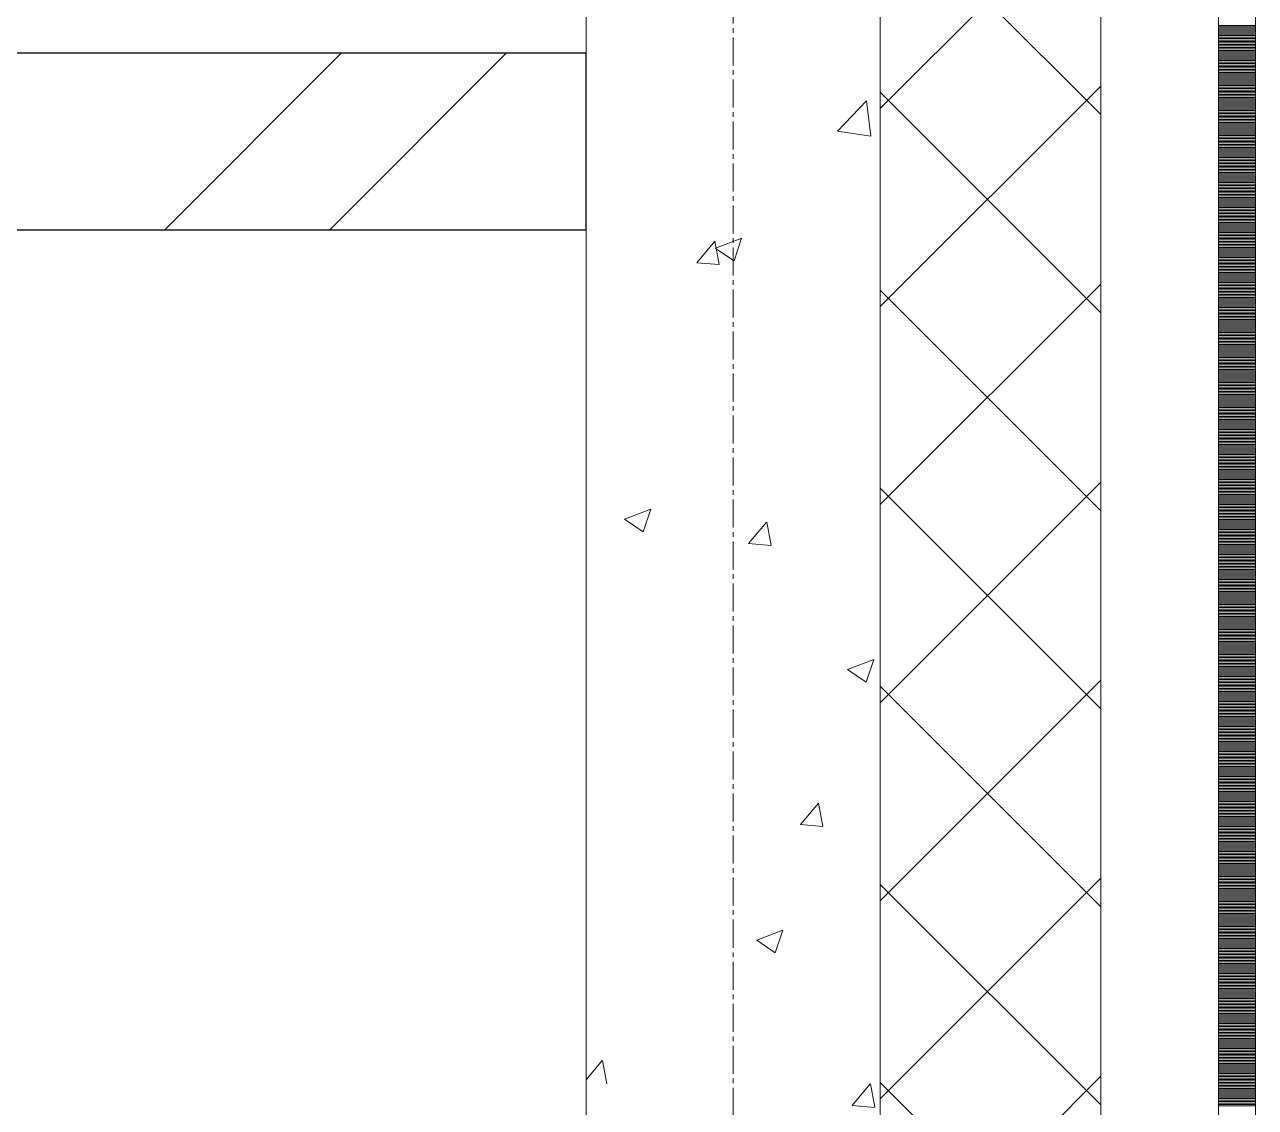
# Model space of a CAD drawing. Header units: millimetres. Extents: x -231292 to 573618, y -153144 to 564035.
# Drawn here: x 28502 to 29338, y -107532 to -106796 of the extents above; entities that cross this region are included whole.
import ezdxf

# ---------------------------------------------------------------- set-up
doc = ezdxf.new("R2010")
doc.units = ezdxf.units.MM
doc.linetypes.add('CENTER2', pattern=[28.575, 19.05, -3.175, 3.175, -3.175])
doc.layers.get('0').update_dxf_attribs({"color": 250})
for name, color, linetype, lineweight in [('АР_Стены кирпич', 250, 'Continuous', 20), ('АР_Стены ПЕНОблок', 250, 'Continuous', 20), ('АР_Тонкая', 250, 'Continuous', 5), ('АР_Утеплитель', 250, 'Continuous', 0), ('АР_Штриховка', 250, 'Continuous', 0), ('РД_Оси_100', 250, 'Continuous', 0)]:
    doc.layers.add(name, color=color, linetype=linetype, lineweight=lineweight)

# ---------------------------------------------------------------- blocks, each defined once
blk = doc.blocks.new('оси_рен')
at = {"layer": 'РД_Оси_100', "color": 251, "linetype": 'CENTER2', "true_color": 0x636466}
blk.add_line((1215752.916, 135558.25), (1215752.916, 223268.25), dxfattribs=at)

msp = doc.modelspace()

# ---------------------------------------------------------------- hatches: boundary and pattern name
at = {"layer": 'АР_Штриховка', "linetype": 'Continuous', "lineweight": 0, "true_color": 0x000000}
h = msp.add_hatch(dxfattribs=at)
h.set_pattern_fill('ANSI32', color=18, scale=25, angle=360, style=0)
h.set_pattern_definition([(45, (8883.46, -162345.28), (-168.3798, 168.3798), []), (45, (8995.7, -162345.28), (-168.3798, 168.3798), [])])
h.paths.add_polyline_path([(28883.458, -106935.283), (28883.458, -106815.283), (25103.458, -106815.283), (25063.458, -106905.283), (25103.458, -106935.283)], flags=0)
h.paths.add_polyline_path([(24983.458, -106935.283), (25063.458, -106905.283), (25103.458, -106815.283), (24373.458, -106815.283), (24293.458, -106845.283), (24253.458, -106935.283)], flags=0)
h.paths.add_polyline_path([(24253.458, -106935.283), (24293.458, -106845.283), (24253.458, -106815.283), (23653.458, -106815.283), (23573.458, -106845.283), (23533.458, -106935.283)], flags=0)
h.paths.add_polyline_path([(23533.458, -106935.283), (23573.458, -106845.283), (23533.458, -106815.283), (21283.458, -106815.283), (21283.458, -106935.283)], flags=0)

# ---------------------------------------------------------------- linework, layer by layer
at = {"layer": 'АР_Стены кирпич', "color": 18, "linetype": 'Continuous', "lineweight": 25, "true_color": 0x000000}
for p, q in [((28883.458, -106815.283), (25103.458, -106815.283)), ((28883.458, -106935.283), (28883.458, -106815.283)), ((25103.458, -106935.283), (28883.458, -106935.283))]:
    msp.add_line(p, q, dxfattribs=at)
at = {"layer": 'АР_Стены ПЕНОблок', "color": 18, "linetype": 'Continuous', "lineweight": 20, "true_color": 0x000000}
for p, q in [((28883.458, -100645.283), (28883.458, -110845.283)), ((29083.458, -110845.283), (29083.458, -100645.283))]:
    msp.add_line(p, q, dxfattribs=at)
at = {"layer": 'АР_Тонкая', "color": 18, "linetype": 'Continuous', "lineweight": 5, "true_color": 0x000000}
for p, q in [((29233.458, -100645.283), (29233.458, -110845.283)), ((29313.458, -110845.283), (29313.458, -100645.283)), ((29313.458, -100645.283), (29313.458, -110845.283)), ((29338.458, -110845.283), (29338.458, -100645.283))]:
    msp.add_line(p, q, dxfattribs=at)
at = {"layer": 'АР_Утеплитель', "color": 18, "linetype": 'Continuous', "lineweight": 0, "true_color": 0x000000}
for p, q in [((29083.458, -100645.283), (29083.458, -110845.283)), ((29233.458, -110845.283), (29233.458, -100645.283))]:
    msp.add_line(p, q, dxfattribs=at)
at = {"layer": 'АР_Штриховка', "color": 18, "linetype": 'Continuous', "lineweight": 0, "true_color": 0x000000}
for p, q in [((29083.458, -106852.876), (29233.458, -106702.876)), ((29233.458, -106857.02), (29083.458, -106707.02)), ((29313.458, -106796.283), (29338.458, -106796.283)), ((29313.458, -106797.283), (29338.458, -106797.283)), ((29313.458, -106798.283), (29338.458, -106798.283)), ((29313.458, -106799.283), (29338.458, -106799.283)), ((29313.458, -106800.283), (29338.458, -106800.283)), ((29313.458, -106801.283), (29338.458, -106801.283)), ((29313.458, -106802.283), (29338.458, -106802.283)), ((29313.458, -106803.283), (29338.458, -106803.283)), ((29313.458, -106804.283), (29338.458, -106804.283)), ((29313.458, -106805.283), (29338.458, -106805.283)), ((29313.458, -106806.283), (29338.458, -106806.283)), ((29313.458, -106807.283), (29338.458, -106807.283)), ((29313.458, -106808.283), (29338.458, -106808.283)), ((29313.458, -106809.283), (29338.458, -106809.283)), ((29313.458, -106810.283), (29338.458, -106810.283)), ((29313.458, -106811.283), (29338.458, -106811.283)), ((29313.458, -106812.283), (29338.458, -106812.283)), ((29313.458, -106813.283), (29338.458, -106813.283)), ((29313.458, -106814.283), (29338.458, -106814.283)), ((29313.458, -106815.283), (29338.458, -106815.283)), ((29313.458, -106816.283), (29338.458, -106816.283)), ((29313.458, -106817.283), (29338.458, -106817.283)), ((29313.458, -106818.283), (29338.458, -106818.283)), ((29313.458, -106819.283), (29338.458, -106819.283)), ((29313.458, -106820.283), (29338.458, -106820.283)), ((29313.458, -106821.283), (29338.458, -106821.283)), ((29313.458, -106822.283), (29338.458, -106822.283)), ((29313.458, -106823.283), (29338.458, -106823.283)), ((29313.458, -106824.283), (29338.458, -106824.283)), ((29313.458, -106825.283), (29338.458, -106825.283)), ((29313.458, -106826.283), (29338.458, -106826.283)), ((29313.458, -106827.283), (29338.458, -106827.283)), ((29313.458, -106828.283), (29338.458, -106828.283)), ((29313.458, -106829.283), (29338.458, -106829.283)), ((29313.458, -106830.283), (29338.458, -106830.283)), ((29083.458, -106987.58), (29233.458, -106837.58)), ((29313.458, -106831.283), (29338.458, -106831.283)), ((29313.458, -106832.283), (29338.458, -106832.283)), ((29313.458, -106833.283), (29338.458, -106833.283)), ((29313.458, -106834.283), (29338.458, -106834.283)), ((29313.458, -106835.283), (29338.458, -106835.283)), ((29313.458, -106836.283), (29338.458, -106836.283)), ((29313.458, -106837.283), (29338.458, -106837.283)), ((29313.458, -106838.283), (29338.458, -106838.283)), ((29313.458, -106839.283), (29338.458, -106839.283)), ((29054.331, -106868.214), (29074.115, -106847.596)), ((29076.942, -106871.715), (29074.136, -106847.593)), ((29233.458, -106991.724), (29083.458, -106841.724)), ((29313.458, -106840.283), (29338.458, -106840.283)), ((29313.458, -106841.283), (29338.458, -106841.283)), ((29313.458, -106842.283), (29338.458, -106842.283)), ((29313.458, -106843.283), (29338.458, -106843.283)), ((29313.458, -106844.283), (29338.458, -106844.283)), ((29313.458, -106845.283), (29338.458, -106845.283)), ((29313.458, -106846.283), (29338.458, -106846.283)), ((29313.458, -106847.283), (29338.458, -106847.283)), ((29313.458, -106848.283), (29338.458, -106848.283)), ((29313.458, -106849.283), (29338.458, -106849.283)), ((29313.458, -106850.283), (29338.458, -106850.283)), ((29313.458, -106851.283), (29338.458, -106851.283)), ((29313.458, -106852.283), (29338.458, -106852.283)), ((29313.458, -106853.283), (29338.458, -106853.283)), ((29313.458, -106854.283), (29338.458, -106854.283)), ((29313.458, -106855.283), (29338.458, -106855.283)), ((29313.458, -106856.283), (29338.458, -106856.283)), ((29313.458, -106857.283), (29338.458, -106857.283)), ((29313.458, -106858.283), (29338.458, -106858.283)), ((29313.458, -106859.283), (29338.458, -106859.283)), ((29313.458, -106860.283), (29338.458, -106860.283)), ((29313.458, -106861.283), (29338.458, -106861.283)), ((29313.458, -106862.283), (29338.458, -106862.283)), ((29313.458, -106863.283), (29338.458, -106863.283)), ((29313.458, -106864.283), (29338.458, -106864.283)), ((29054.347, -106868.248), (29076.937, -106871.751)), ((29313.458, -106865.283), (29338.458, -106865.283)), ((29313.458, -106866.283), (29338.458, -106866.283)), ((29313.458, -106867.283), (29338.458, -106867.283)), ((29313.458, -106868.283), (29338.458, -106868.283)), ((29313.458, -106869.283), (29338.458, -106869.283)), ((29313.458, -106870.283), (29338.458, -106870.283)), ((29313.458, -106871.283), (29338.458, -106871.283)), ((29313.458, -106872.283), (29338.458, -106872.283)), ((29313.458, -106873.283), (29338.458, -106873.283)), ((29313.458, -106874.283), (29338.458, -106874.283)), ((29313.458, -106875.283), (29338.458, -106875.283)), ((29313.458, -106876.283), (29338.458, -106876.283)), ((29313.458, -106877.283), (29338.458, -106877.283)), ((29313.458, -106878.283), (29338.458, -106878.283)), ((29313.458, -106879.283), (29338.458, -106879.283)), ((29313.458, -106880.283), (29338.458, -106880.283)), ((29313.458, -106881.283), (29338.458, -106881.283)), ((29313.458, -106882.283), (29338.458, -106882.283)), ((29313.458, -106883.283), (29338.458, -106883.283)), ((29313.458, -106884.283), (29338.458, -106884.283)), ((29313.458, -106885.283), (29338.458, -106885.283)), ((29313.458, -106886.283), (29338.458, -106886.283)), ((29313.458, -106887.283), (29338.458, -106887.283)), ((29313.458, -106888.283), (29338.458, -106888.283)), ((29313.458, -106889.283), (29338.458, -106889.283)), ((29313.458, -106890.283), (29338.458, -106890.283)), ((29313.458, -106891.283), (29338.458, -106891.283)), ((29313.458, -106892.283), (29338.458, -106892.283)), ((29313.458, -106893.283), (29338.458, -106893.283)), ((29313.458, -106894.283), (29338.458, -106894.283)), ((29313.458, -106895.283), (29338.458, -106895.283)), ((29313.458, -106896.283), (29338.458, -106896.283)), ((29313.458, -106897.283), (29338.458, -106897.283)), ((29313.458, -106898.283), (29338.458, -106898.283)), ((29313.458, -106899.283), (29338.458, -106899.283)), ((29313.458, -106900.283), (29338.458, -106900.283)), ((29313.458, -106901.283), (29338.458, -106901.283)), ((29313.458, -106902.283), (29338.458, -106902.283)), ((29313.458, -106903.283), (29338.458, -106903.283)), ((29313.458, -106904.283), (29338.458, -106904.283)), ((29313.458, -106905.283), (29338.458, -106905.283)), ((29313.458, -106906.283), (29338.458, -106906.283)), ((29313.458, -106907.283), (29338.458, -106907.283)), ((29313.458, -106908.283), (29338.458, -106908.283)), ((29313.458, -106909.283), (29338.458, -106909.283)), ((29313.458, -106910.283), (29338.458, -106910.283)), ((29313.458, -106911.283), (29338.458, -106911.283)), ((29313.458, -106912.283), (29338.458, -106912.283)), ((29313.458, -106913.283), (29338.458, -106913.283)), ((29313.458, -106914.283), (29338.458, -106914.283)), ((29313.458, -106915.283), (29338.458, -106915.283)), ((29313.458, -106916.283), (29338.458, -106916.283)), ((29313.458, -106917.283), (29338.458, -106917.283)), ((29313.458, -106918.283), (29338.458, -106918.283)), ((29313.458, -106919.283), (29338.458, -106919.283)), ((29313.458, -106920.283), (29338.458, -106920.283)), ((29313.458, -106921.283), (29338.458, -106921.283)), ((29313.458, -106922.283), (29338.458, -106922.283)), ((29313.458, -106923.283), (29338.458, -106923.283)), ((29313.458, -106924.283), (29338.458, -106924.283)), ((29313.458, -106925.283), (29338.458, -106925.283)), ((29313.458, -106926.283), (29338.458, -106926.283)), ((29313.458, -106927.283), (29338.458, -106927.283)), ((29313.458, -106928.283), (29338.458, -106928.283)), ((29313.458, -106929.283), (29338.458, -106929.283)), ((29313.458, -106930.283), (29338.458, -106930.283)), ((29313.458, -106931.283), (29338.458, -106931.283)), ((29313.458, -106932.283), (29338.458, -106932.283)), ((29313.458, -106933.283), (29338.458, -106933.283)), ((29313.458, -106934.283), (29338.458, -106934.283)), ((29313.458, -106935.283), (29338.458, -106935.283)), ((29313.458, -106936.283), (29338.458, -106936.283)), ((29313.458, -106937.283), (29338.458, -106937.283)), ((29313.458, -106938.283), (29338.458, -106938.283)), ((29313.458, -106939.283), (29338.458, -106939.283)), ((28958.667, -106957.707), (28970.912, -106943.114)), ((28973.924, -106959.023), (28970.987, -106943.102)), ((28971.392, -106947.975), (28984.026, -106956.497)), ((28971.412, -106947.93), (28989.197, -106941.104)), ((28984.031, -106956.498), (28989.181, -106941.149)), ((29313.458, -106940.283), (29338.458, -106940.283)), ((29313.458, -106941.283), (29338.458, -106941.283)), ((29313.458, -106942.283), (29338.458, -106942.283)), ((29313.458, -106943.283), (29338.458, -106943.283)), ((29313.458, -106944.283), (29338.458, -106944.283)), ((29313.458, -106945.283), (29338.458, -106945.283)), ((29313.458, -106946.283), (29338.458, -106946.283)), ((29313.458, -106947.283), (29338.458, -106947.283)), ((29313.458, -106948.283), (29338.458, -106948.283)), ((29313.458, -106949.283), (29338.458, -106949.283)), ((29313.458, -106950.283), (29338.458, -106950.283)), ((29313.458, -106951.283), (29338.458, -106951.283)), ((29313.458, -106952.283), (29338.458, -106952.283)), ((29313.458, -106953.283), (29338.458, -106953.283)), ((29313.458, -106954.283), (29338.458, -106954.283)), ((29313.458, -106955.283), (29338.458, -106955.283)), ((29313.458, -106956.283), (29338.458, -106956.283)), ((28958.667, -106957.709), (28973.849, -106959.037)), ((29313.458, -106957.283), (29338.458, -106957.283)), ((29313.458, -106958.283), (29338.458, -106958.283)), ((29313.458, -106959.283), (29338.458, -106959.283)), ((29313.458, -106960.283), (29338.458, -106960.283)), ((29313.458, -106961.283), (29338.458, -106961.283)), ((29313.458, -106962.283), (29338.458, -106962.283)), ((29313.458, -106963.283), (29338.458, -106963.283)), ((29313.458, -106964.283), (29338.458, -106964.283)), ((29083.458, -107122.284), (29233.458, -106972.284)), ((29313.458, -106965.283), (29338.458, -106965.283)), ((29313.458, -106966.283), (29338.458, -106966.283)), ((29313.458, -106967.283), (29338.458, -106967.283)), ((29313.458, -106968.283), (29338.458, -106968.283)), ((29313.458, -106969.283), (29338.458, -106969.283)), ((29313.458, -106970.283), (29338.458, -106970.283)), ((29313.458, -106971.283), (29338.458, -106971.283)), ((29313.458, -106972.283), (29338.458, -106972.283)), ((29313.458, -106973.283), (29338.458, -106973.283)), ((29233.458, -107126.428), (29083.458, -106976.428)), ((29313.458, -106974.283), (29338.458, -106974.283)), ((29313.458, -106975.283), (29338.458, -106975.283)), ((29313.458, -106976.283), (29338.458, -106976.283)), ((29313.458, -106977.283), (29338.458, -106977.283)), ((29313.458, -106978.283), (29338.458, -106978.283)), ((29313.458, -106979.283), (29338.458, -106979.283)), ((29313.458, -106980.283), (29338.458, -106980.283)), ((29313.458, -106981.283), (29338.458, -106981.283)), ((29313.458, -106982.283), (29338.458, -106982.283)), ((29313.458, -106983.283), (29338.458, -106983.283)), ((29313.458, -106984.283), (29338.458, -106984.283)), ((29313.458, -106985.283), (29338.458, -106985.283)), ((29313.458, -106986.283), (29338.458, -106986.283)), ((29313.458, -106987.283), (29338.458, -106987.283)), ((29313.458, -106988.283), (29338.458, -106988.283)), ((29313.458, -106989.283), (29338.458, -106989.283)), ((29313.458, -106990.283), (29338.458, -106990.283)), ((29313.458, -106991.283), (29338.458, -106991.283)), ((29313.458, -106992.283), (29338.458, -106992.283)), ((29313.458, -106993.283), (29338.458, -106993.283)), ((29313.458, -106994.283), (29338.458, -106994.283)), ((29313.458, -106995.283), (29338.458, -106995.283)), ((29313.458, -106996.283), (29338.458, -106996.283)), ((29313.458, -106997.283), (29338.458, -106997.283)), ((29313.458, -106998.283), (29338.458, -106998.283)), ((29313.458, -106999.283), (29338.458, -106999.283)), ((29313.458, -107000.283), (29338.458, -107000.283)), ((29313.458, -107001.283), (29338.458, -107001.283)), ((29313.458, -107002.283), (29338.458, -107002.283)), ((29313.458, -107003.283), (29338.458, -107003.283)), ((29313.458, -107004.283), (29338.458, -107004.283)), ((29313.458, -107005.283), (29338.458, -107005.283)), ((29313.458, -107006.283), (29338.458, -107006.283)), ((29313.458, -107007.283), (29338.458, -107007.283)), ((29313.458, -107008.283), (29338.458, -107008.283)), ((29313.458, -107009.283), (29338.458, -107009.283)), ((29313.458, -107010.283), (29338.458, -107010.283)), ((29313.458, -107011.283), (29338.458, -107011.283)), ((29313.458, -107012.283), (29338.458, -107012.283)), ((29313.458, -107013.283), (29338.458, -107013.283)), ((29313.458, -107014.283), (29338.458, -107014.283)), ((29313.458, -107015.283), (29338.458, -107015.283)), ((29313.458, -107016.283), (29338.458, -107016.283)), ((29313.458, -107017.283), (29338.458, -107017.283)), ((29313.458, -107018.283), (29338.458, -107018.283)), ((29313.458, -107019.283), (29338.458, -107019.283)), ((29313.458, -107020.283), (29338.458, -107020.283)), ((29313.458, -107021.283), (29338.458, -107021.283)), ((29313.458, -107022.283), (29338.458, -107022.283)), ((29313.458, -107023.283), (29338.458, -107023.283)), ((29313.458, -107024.283), (29338.458, -107024.283)), ((29313.458, -107025.283), (29338.458, -107025.283)), ((29313.458, -107026.283), (29338.458, -107026.283)), ((29313.458, -107027.283), (29338.458, -107027.283)), ((29313.458, -107028.283), (29338.458, -107028.283)), ((29313.458, -107029.283), (29338.458, -107029.283)), ((29313.458, -107030.283), (29338.458, -107030.283)), ((29313.458, -107031.283), (29338.458, -107031.283)), ((29313.458, -107032.283), (29338.458, -107032.283)), ((29313.458, -107033.283), (29338.458, -107033.283)), ((29313.458, -107034.283), (29338.458, -107034.283)), ((29313.458, -107035.283), (29338.458, -107035.283)), ((29313.458, -107036.283), (29338.458, -107036.283)), ((29313.458, -107037.283), (29338.458, -107037.283)), ((29313.458, -107038.283), (29338.458, -107038.283)), ((29313.458, -107039.283), (29338.458, -107039.283)), ((29313.458, -107040.283), (29338.458, -107040.283)), ((29313.458, -107041.283), (29338.458, -107041.283)), ((29313.458, -107042.283), (29338.458, -107042.283)), ((29313.458, -107043.283), (29338.458, -107043.283)), ((29313.458, -107044.283), (29338.458, -107044.283)), ((29313.458, -107045.283), (29338.458, -107045.283)), ((29313.458, -107046.283), (29338.458, -107046.283)), ((29313.458, -107047.283), (29338.458, -107047.283)), ((29313.458, -107048.283), (29338.458, -107048.283)), ((29313.458, -107049.283), (29338.458, -107049.283)), ((29313.458, -107050.283), (29338.458, -107050.283)), ((29313.458, -107051.283), (29338.458, -107051.283)), ((29313.458, -107052.283), (29338.458, -107052.283)), ((29313.458, -107053.283), (29338.458, -107053.283)), ((29313.458, -107054.283), (29338.458, -107054.283)), ((29313.458, -107055.283), (29338.458, -107055.283)), ((29313.458, -107056.283), (29338.458, -107056.283)), ((29313.458, -107057.283), (29338.458, -107057.283)), ((29313.458, -107058.283), (29338.458, -107058.283)), ((29313.458, -107059.283), (29338.458, -107059.283)), ((29313.458, -107060.283), (29338.458, -107060.283)), ((29313.458, -107061.283), (29338.458, -107061.283)), ((29313.458, -107062.283), (29338.458, -107062.283)), ((29313.458, -107063.283), (29338.458, -107063.283)), ((29313.458, -107064.283), (29338.458, -107064.283)), ((29313.458, -107065.283), (29338.458, -107065.283)), ((29313.458, -107066.283), (29338.458, -107066.283)), ((29313.458, -107067.283), (29338.458, -107067.283)), ((29313.458, -107068.283), (29338.458, -107068.283)), ((29313.458, -107069.283), (29338.458, -107069.283)), ((29313.458, -107070.283), (29338.458, -107070.283)), ((29313.458, -107071.283), (29338.458, -107071.283)), ((29313.458, -107072.283), (29338.458, -107072.283)), ((29313.458, -107073.283), (29338.458, -107073.283)), ((29313.458, -107074.283), (29338.458, -107074.283)), ((29313.458, -107075.283), (29338.458, -107075.283)), ((29313.458, -107076.283), (29338.458, -107076.283)), ((29313.458, -107077.283), (29338.458, -107077.283)), ((29313.458, -107078.283), (29338.458, -107078.283)), ((29313.458, -107079.283), (29338.458, -107079.283)), ((29313.458, -107080.283), (29338.458, -107080.283)), ((29313.458, -107081.283), (29338.458, -107081.283)), ((29313.458, -107082.283), (29338.458, -107082.283)), ((29313.458, -107083.283), (29338.458, -107083.283)), ((29313.458, -107084.283), (29338.458, -107084.283)), ((29313.458, -107085.283), (29338.458, -107085.283)), ((29313.458, -107086.283), (29338.458, -107086.283)), ((29313.458, -107087.283), (29338.458, -107087.283)), ((29313.458, -107088.283), (29338.458, -107088.283)), ((29313.458, -107089.283), (29338.458, -107089.283)), ((29313.458, -107090.283), (29338.458, -107090.283)), ((29313.458, -107091.283), (29338.458, -107091.283)), ((29313.458, -107092.283), (29338.458, -107092.283)), ((29313.458, -107093.283), (29338.458, -107093.283)), ((29313.458, -107094.283), (29338.458, -107094.283)), ((29313.458, -107095.283), (29338.458, -107095.283)), ((29313.458, -107096.283), (29338.458, -107096.283)), ((29313.458, -107097.283), (29338.458, -107097.283)), ((29313.458, -107098.283), (29338.458, -107098.283)), ((29083.458, -107256.988), (29233.458, -107106.988)), ((29313.458, -107099.283), (29338.458, -107099.283)), ((29313.458, -107100.283), (29338.458, -107100.283)), ((29313.458, -107101.283), (29338.458, -107101.283)), ((29313.458, -107102.283), (29338.458, -107102.283)), ((29313.458, -107103.283), (29338.458, -107103.283)), ((29313.458, -107104.283), (29338.458, -107104.283)), ((29313.458, -107105.283), (29338.458, -107105.283)), ((29313.458, -107106.283), (29338.458, -107106.283)), ((29233.458, -107261.131), (29083.458, -107111.131)), ((29313.458, -107107.283), (29338.458, -107107.283)), ((29313.458, -107108.283), (29338.458, -107108.283)), ((29313.458, -107109.283), (29338.458, -107109.283)), ((29313.458, -107110.283), (29338.458, -107110.283)), ((29313.458, -107111.283), (29338.458, -107111.283)), ((29313.458, -107112.283), (29338.458, -107112.283)), ((29313.458, -107113.283), (29338.458, -107113.283)), ((29313.458, -107114.283), (29338.458, -107114.283)), ((29313.458, -107115.283), (29338.458, -107115.283)), ((29313.458, -107116.283), (29338.458, -107116.283)), ((29313.458, -107117.283), (29338.458, -107117.283)), ((29313.458, -107118.283), (29338.458, -107118.283)), ((29313.458, -107119.283), (29338.458, -107119.283)), ((29313.458, -107120.283), (29338.458, -107120.283)), ((29313.458, -107121.283), (29338.458, -107121.283)), ((29313.458, -107122.283), (29338.458, -107122.283)), ((29313.458, -107123.283), (29338.458, -107123.283)), ((28909.59, -107132.163), (28922.224, -107140.685)), ((28909.61, -107132.119), (28927.395, -107125.292)), ((28922.229, -107140.686), (28927.379, -107125.337)), ((29313.458, -107124.283), (29338.458, -107124.283)), ((29313.458, -107125.283), (29338.458, -107125.283)), ((29313.458, -107126.283), (29338.458, -107126.283)), ((29313.458, -107127.283), (29338.458, -107127.283)), ((29313.458, -107128.283), (29338.458, -107128.283)), ((29313.458, -107129.283), (29338.458, -107129.283)), ((29313.458, -107130.283), (29338.458, -107130.283)), ((29313.458, -107131.283), (29338.458, -107131.283)), ((29313.458, -107132.283), (29338.458, -107132.283)), ((28993.91, -107148.764), (29006.156, -107134.171)), ((29009.167, -107150.08), (29006.23, -107134.159)), ((29313.458, -107133.283), (29338.458, -107133.283)), ((29313.458, -107134.283), (29338.458, -107134.283)), ((29313.458, -107135.283), (29338.458, -107135.283)), ((29313.458, -107136.283), (29338.458, -107136.283)), ((29313.458, -107137.283), (29338.458, -107137.283)), ((29313.458, -107138.283), (29338.458, -107138.283)), ((29313.458, -107139.283), (29338.458, -107139.283)), ((29313.458, -107140.283), (29338.458, -107140.283)), ((28993.91, -107148.765), (29009.092, -107150.094)), ((29313.458, -107141.283), (29338.458, -107141.283)), ((29313.458, -107142.283), (29338.458, -107142.283)), ((29313.458, -107143.283), (29338.458, -107143.283)), ((29313.458, -107144.283), (29338.458, -107144.283)), ((29313.458, -107145.283), (29338.458, -107145.283)), ((29313.458, -107146.283), (29338.458, -107146.283)), ((29313.458, -107147.283), (29338.458, -107147.283)), ((29313.458, -107148.283), (29338.458, -107148.283)), ((29313.458, -107149.283), (29338.458, -107149.283)), ((29313.458, -107150.283), (29338.458, -107150.283)), ((29313.458, -107151.283), (29338.458, -107151.283)), ((29313.458, -107152.283), (29338.458, -107152.283)), ((29313.458, -107153.283), (29338.458, -107153.283)), ((29313.458, -107154.283), (29338.458, -107154.283)), ((29313.458, -107155.283), (29338.458, -107155.283)), ((29313.458, -107156.283), (29338.458, -107156.283)), ((29313.458, -107157.283), (29338.458, -107157.283)), ((29313.458, -107158.283), (29338.458, -107158.283)), ((29313.458, -107159.283), (29338.458, -107159.283)), ((29313.458, -107160.283), (29338.458, -107160.283)), ((29313.458, -107161.283), (29338.458, -107161.283)), ((29313.458, -107162.283), (29338.458, -107162.283)), ((29313.458, -107163.283), (29338.458, -107163.283)), ((29313.458, -107164.283), (29338.458, -107164.283)), ((29313.458, -107165.283), (29338.458, -107165.283)), ((29313.458, -107166.283), (29338.458, -107166.283)), ((29313.458, -107167.283), (29338.458, -107167.283)), ((29313.458, -107168.283), (29338.458, -107168.283)), ((29313.458, -107169.283), (29338.458, -107169.283)), ((29313.458, -107170.283), (29338.458, -107170.283)), ((29313.458, -107171.283), (29338.458, -107171.283)), ((29313.458, -107172.283), (29338.458, -107172.283)), ((29313.458, -107173.283), (29338.458, -107173.283)), ((29313.458, -107174.283), (29338.458, -107174.283)), ((29313.458, -107175.283), (29338.458, -107175.283)), ((29313.458, -107176.283), (29338.458, -107176.283)), ((29313.458, -107177.283), (29338.458, -107177.283)), ((29313.458, -107178.283), (29338.458, -107178.283)), ((29313.458, -107179.283), (29338.458, -107179.283)), ((29313.458, -107180.283), (29338.458, -107180.283)), ((29313.458, -107181.283), (29338.458, -107181.283)), ((29313.458, -107182.283), (29338.458, -107182.283)), ((29313.458, -107183.283), (29338.458, -107183.283)), ((29313.458, -107184.283), (29338.458, -107184.283)), ((29313.458, -107185.283), (29338.458, -107185.283)), ((29313.458, -107186.283), (29338.458, -107186.283)), ((29313.458, -107187.283), (29338.458, -107187.283)), ((29313.458, -107188.283), (29338.458, -107188.283)), ((29313.458, -107189.283), (29338.458, -107189.283)), ((29313.458, -107190.283), (29338.458, -107190.283)), ((29313.458, -107191.283), (29338.458, -107191.283)), ((29313.458, -107192.283), (29338.458, -107192.283)), ((29313.458, -107193.283), (29338.458, -107193.283)), ((29313.458, -107194.283), (29338.458, -107194.283)), ((29313.458, -107195.283), (29338.458, -107195.283)), ((29313.458, -107196.283), (29338.458, -107196.283)), ((29313.458, -107197.283), (29338.458, -107197.283)), ((29313.458, -107198.283), (29338.458, -107198.283)), ((29313.458, -107199.283), (29338.458, -107199.283)), ((29313.458, -107200.283), (29338.458, -107200.283)), ((29313.458, -107201.283), (29338.458, -107201.283)), ((29313.458, -107202.283), (29338.458, -107202.283)), ((29313.458, -107203.283), (29338.458, -107203.283)), ((29313.458, -107204.283), (29338.458, -107204.283)), ((29313.458, -107205.283), (29338.458, -107205.283)), ((29313.458, -107206.283), (29338.458, -107206.283)), ((29313.458, -107207.283), (29338.458, -107207.283)), ((29313.458, -107208.283), (29338.458, -107208.283)), ((29313.458, -107209.283), (29338.458, -107209.283)), ((29313.458, -107210.283), (29338.458, -107210.283)), ((29313.458, -107211.283), (29338.458, -107211.283)), ((29313.458, -107212.283), (29338.458, -107212.283)), ((29313.458, -107213.283), (29338.458, -107213.283)), ((29313.458, -107214.283), (29338.458, -107214.283)), ((29313.458, -107215.283), (29338.458, -107215.283)), ((29313.458, -107216.283), (29338.458, -107216.283)), ((29313.458, -107217.283), (29338.458, -107217.283)), ((29313.458, -107218.283), (29338.458, -107218.283)), ((29313.458, -107219.283), (29338.458, -107219.283)), ((29313.458, -107220.283), (29338.458, -107220.283)), ((29313.458, -107221.283), (29338.458, -107221.283)), ((29313.458, -107222.283), (29338.458, -107222.283)), ((29313.458, -107223.283), (29338.458, -107223.283)), ((29313.458, -107224.283), (29338.458, -107224.283)), ((29061.224, -107234.384), (29079.009, -107227.557)), ((29073.843, -107242.951), (29078.993, -107227.602)), ((29313.458, -107225.283), (29338.458, -107225.283)), ((29313.458, -107226.283), (29338.458, -107226.283)), ((29313.458, -107227.283), (29338.458, -107227.283)), ((29313.458, -107228.283), (29338.458, -107228.283)), ((29313.458, -107229.283), (29338.458, -107229.283)), ((29313.458, -107230.283), (29338.458, -107230.283)), ((29313.458, -107231.283), (29338.458, -107231.283)), ((29313.458, -107232.283), (29338.458, -107232.283)), ((29061.204, -107234.428), (29073.839, -107242.95)), ((29313.458, -107233.283), (29338.458, -107233.283)), ((29313.458, -107234.283), (29338.458, -107234.283)), ((29313.458, -107235.283), (29338.458, -107235.283)), ((29313.458, -107236.283), (29338.458, -107236.283)), ((29313.458, -107237.283), (29338.458, -107237.283)), ((29313.458, -107238.283), (29338.458, -107238.283)), ((29313.458, -107239.283), (29338.458, -107239.283)), ((29313.458, -107240.283), (29338.458, -107240.283)), ((29083.458, -107391.692), (29233.458, -107241.692)), ((29233.458, -107395.835), (29083.458, -107245.835)), ((29313.458, -107241.283), (29338.458, -107241.283)), ((29313.458, -107242.283), (29338.458, -107242.283)), ((29313.458, -107243.283), (29338.458, -107243.283)), ((29313.458, -107244.283), (29338.458, -107244.283)), ((29313.458, -107245.283), (29338.458, -107245.283)), ((29313.458, -107246.283), (29338.458, -107246.283)), ((29313.458, -107247.283), (29338.458, -107247.283)), ((29313.458, -107248.283), (29338.458, -107248.283)), ((29313.458, -107249.283), (29338.458, -107249.283)), ((29313.458, -107250.283), (29338.458, -107250.283)), ((29313.458, -107251.283), (29338.458, -107251.283)), ((29313.458, -107252.283), (29338.458, -107252.283)), ((29313.458, -107253.283), (29338.458, -107253.283)), ((29313.458, -107254.283), (29338.458, -107254.283)), ((29313.458, -107255.283), (29338.458, -107255.283)), ((29313.458, -107256.283), (29338.458, -107256.283)), ((29313.458, -107257.283), (29338.458, -107257.283)), ((29313.458, -107258.283), (29338.458, -107258.283)), ((29313.458, -107259.283), (29338.458, -107259.283)), ((29313.458, -107260.283), (29338.458, -107260.283)), ((29313.458, -107261.283), (29338.458, -107261.283)), ((29313.458, -107262.283), (29338.458, -107262.283)), ((29313.458, -107263.283), (29338.458, -107263.283)), ((29313.458, -107264.283), (29338.458, -107264.283)), ((29313.458, -107265.283), (29338.458, -107265.283)), ((29313.458, -107266.283), (29338.458, -107266.283)), ((29313.458, -107267.283), (29338.458, -107267.283)), ((29313.458, -107268.283), (29338.458, -107268.283)), ((29313.458, -107269.283), (29338.458, -107269.283)), ((29313.458, -107270.283), (29338.458, -107270.283)), ((29313.458, -107271.283), (29338.458, -107271.283)), ((29313.458, -107272.283), (29338.458, -107272.283)), ((29313.458, -107273.283), (29338.458, -107273.283)), ((29313.458, -107274.283), (29338.458, -107274.283)), ((29313.458, -107275.283), (29338.458, -107275.283)), ((29313.458, -107276.283), (29338.458, -107276.283)), ((29313.458, -107277.283), (29338.458, -107277.283)), ((29313.458, -107278.283), (29338.458, -107278.283)), ((29313.458, -107279.283), (29338.458, -107279.283)), ((29313.458, -107280.283), (29338.458, -107280.283)), ((29313.458, -107281.283), (29338.458, -107281.283)), ((29313.458, -107282.283), (29338.458, -107282.283)), ((29313.458, -107283.283), (29338.458, -107283.283)), ((29313.458, -107284.283), (29338.458, -107284.283)), ((29313.458, -107285.283), (29338.458, -107285.283)), ((29313.458, -107286.283), (29338.458, -107286.283)), ((29313.458, -107287.283), (29338.458, -107287.283)), ((29313.458, -107288.283), (29338.458, -107288.283)), ((29313.458, -107289.283), (29338.458, -107289.283)), ((29313.458, -107290.283), (29338.458, -107290.283)), ((29313.458, -107291.283), (29338.458, -107291.283)), ((29313.458, -107292.283), (29338.458, -107292.283)), ((29313.458, -107293.283), (29338.458, -107293.283)), ((29313.458, -107294.283), (29338.458, -107294.283)), ((29313.458, -107295.283), (29338.458, -107295.283)), ((29313.458, -107296.283), (29338.458, -107296.283)), ((29313.458, -107297.283), (29338.458, -107297.283)), ((29313.458, -107298.283), (29338.458, -107298.283)), ((29313.458, -107299.283), (29338.458, -107299.283)), ((29313.458, -107300.283), (29338.458, -107300.283)), ((29313.458, -107301.283), (29338.458, -107301.283)), ((29313.458, -107302.283), (29338.458, -107302.283)), ((29313.458, -107303.283), (29338.458, -107303.283)), ((29313.458, -107304.283), (29338.458, -107304.283)), ((29313.458, -107305.283), (29338.458, -107305.283)), ((29313.458, -107306.283), (29338.458, -107306.283)), ((29313.458, -107307.283), (29338.458, -107307.283)), ((29313.458, -107308.283), (29338.458, -107308.283)), ((29313.458, -107309.283), (29338.458, -107309.283)), ((29313.458, -107310.283), (29338.458, -107310.283)), ((29313.458, -107311.283), (29338.458, -107311.283)), ((29313.458, -107312.283), (29338.458, -107312.283)), ((29313.458, -107313.283), (29338.458, -107313.283)), ((29313.458, -107314.283), (29338.458, -107314.283)), ((29313.458, -107315.283), (29338.458, -107315.283)), ((29313.458, -107316.283), (29338.458, -107316.283)), ((29313.458, -107317.283), (29338.458, -107317.283)), ((29313.458, -107318.283), (29338.458, -107318.283)), ((29313.458, -107319.283), (29338.458, -107319.283)), ((29313.458, -107320.283), (29338.458, -107320.283)), ((29313.458, -107321.283), (29338.458, -107321.283)), ((29313.458, -107322.283), (29338.458, -107322.283)), ((29313.458, -107323.283), (29338.458, -107323.283)), ((29313.458, -107324.283), (29338.458, -107324.283)), ((29029.154, -107339.821), (29041.399, -107325.228)), ((29044.41, -107341.137), (29041.473, -107325.216)), ((29313.458, -107325.283), (29338.458, -107325.283)), ((29313.458, -107326.283), (29338.458, -107326.283)), ((29313.458, -107327.283), (29338.458, -107327.283)), ((29313.458, -107328.283), (29338.458, -107328.283)), ((29313.458, -107329.283), (29338.458, -107329.283)), ((29313.458, -107330.283), (29338.458, -107330.283)), ((29313.458, -107331.283), (29338.458, -107331.283)), ((29313.458, -107332.283), (29338.458, -107332.283)), ((29029.154, -107339.822), (29044.336, -107341.151)), ((29313.458, -107333.283), (29338.458, -107333.283)), ((29313.458, -107334.283), (29338.458, -107334.283)), ((29313.458, -107335.283), (29338.458, -107335.283)), ((29313.458, -107336.283), (29338.458, -107336.283)), ((29313.458, -107337.283), (29338.458, -107337.283)), ((29313.458, -107338.283), (29338.458, -107338.283)), ((29313.458, -107339.283), (29338.458, -107339.283)), ((29313.458, -107340.283), (29338.458, -107340.283)), ((29313.458, -107341.283), (29338.458, -107341.283)), ((29313.458, -107342.283), (29338.458, -107342.283)), ((29313.458, -107343.283), (29338.458, -107343.283)), ((29313.458, -107344.283), (29338.458, -107344.283)), ((29313.458, -107345.283), (29338.458, -107345.283)), ((29313.458, -107346.283), (29338.458, -107346.283)), ((29313.458, -107347.283), (29338.458, -107347.283)), ((29313.458, -107348.283), (29338.458, -107348.283)), ((29313.458, -107349.283), (29338.458, -107349.283)), ((29313.458, -107350.283), (29338.458, -107350.283)), ((29313.458, -107351.283), (29338.458, -107351.283)), ((29313.458, -107352.283), (29338.458, -107352.283)), ((29313.458, -107353.283), (29338.458, -107353.283)), ((29313.458, -107354.283), (29338.458, -107354.283)), ((29313.458, -107355.283), (29338.458, -107355.283)), ((29313.458, -107356.283), (29338.458, -107356.283)), ((29313.458, -107357.283), (29338.458, -107357.283)), ((29313.458, -107358.283), (29338.458, -107358.283)), ((29313.458, -107359.283), (29338.458, -107359.283)), ((29313.458, -107360.283), (29338.458, -107360.283)), ((29313.458, -107361.283), (29338.458, -107361.283)), ((29313.458, -107362.283), (29338.458, -107362.283)), ((29313.458, -107363.283), (29338.458, -107363.283)), ((29313.458, -107364.283), (29338.458, -107364.283)), ((29313.458, -107365.283), (29338.458, -107365.283)), ((29313.458, -107366.283), (29338.458, -107366.283)), ((29313.458, -107367.283), (29338.458, -107367.283)), ((29313.458, -107368.283), (29338.458, -107368.283)), ((29313.458, -107369.283), (29338.458, -107369.283)), ((29313.458, -107370.283), (29338.458, -107370.283)), ((29313.458, -107371.283), (29338.458, -107371.283)), ((29313.458, -107372.283), (29338.458, -107372.283)), ((29313.458, -107373.283), (29338.458, -107373.283)), ((29313.458, -107374.283), (29338.458, -107374.283)), ((29083.458, -107526.395), (29233.458, -107376.395)), ((29233.458, -107530.539), (29083.458, -107380.539)), ((29313.458, -107375.283), (29338.458, -107375.283)), ((29313.458, -107376.283), (29338.458, -107376.283)), ((29313.458, -107377.283), (29338.458, -107377.283)), ((29313.458, -107378.283), (29338.458, -107378.283)), ((29313.458, -107379.283), (29338.458, -107379.283)), ((29313.458, -107380.283), (29338.458, -107380.283)), ((29313.458, -107381.283), (29338.458, -107381.283)), ((29313.458, -107382.283), (29338.458, -107382.283)), ((29313.458, -107383.283), (29338.458, -107383.283)), ((29313.458, -107384.283), (29338.458, -107384.283)), ((29313.458, -107385.283), (29338.458, -107385.283)), ((29313.458, -107386.283), (29338.458, -107386.283)), ((29313.458, -107387.283), (29338.458, -107387.283)), ((29313.458, -107388.283), (29338.458, -107388.283)), ((29313.458, -107389.283), (29338.458, -107389.283)), ((29313.458, -107390.283), (29338.458, -107390.283)), ((29313.458, -107391.283), (29338.458, -107391.283)), ((29313.458, -107392.283), (29338.458, -107392.283)), ((29313.458, -107393.283), (29338.458, -107393.283)), ((29313.458, -107394.283), (29338.458, -107394.283)), ((29313.458, -107395.283), (29338.458, -107395.283)), ((29313.458, -107396.283), (29338.458, -107396.283)), ((29313.458, -107397.283), (29338.458, -107397.283)), ((29313.458, -107398.283), (29338.458, -107398.283)), ((29313.458, -107399.283), (29338.458, -107399.283)), ((29313.458, -107400.283), (29338.458, -107400.283)), ((29313.458, -107401.283), (29338.458, -107401.283)), ((29313.458, -107402.283), (29338.458, -107402.283)), ((29313.458, -107403.283), (29338.458, -107403.283)), ((29313.458, -107404.283), (29338.458, -107404.283)), ((29313.458, -107405.283), (29338.458, -107405.283)), ((29313.458, -107406.283), (29338.458, -107406.283)), ((29313.458, -107407.283), (29338.458, -107407.283)), ((29313.458, -107408.283), (29338.458, -107408.283)), ((28999.422, -107418.572), (29017.207, -107411.745)), ((29012.041, -107427.139), (29017.191, -107411.79)), ((29313.458, -107409.283), (29338.458, -107409.283)), ((29313.458, -107410.283), (29338.458, -107410.283)), ((29313.458, -107411.283), (29338.458, -107411.283)), ((29313.458, -107412.283), (29338.458, -107412.283)), ((29313.458, -107413.283), (29338.458, -107413.283)), ((29313.458, -107414.283), (29338.458, -107414.283)), ((29313.458, -107415.283), (29338.458, -107415.283)), ((29313.458, -107416.283), (29338.458, -107416.283)), ((28999.402, -107418.616), (29012.037, -107427.138)), ((29313.458, -107417.283), (29338.458, -107417.283)), ((29313.458, -107418.283), (29338.458, -107418.283)), ((29313.458, -107419.283), (29338.458, -107419.283)), ((29313.458, -107420.283), (29338.458, -107420.283)), ((29313.458, -107421.283), (29338.458, -107421.283)), ((29313.458, -107422.283), (29338.458, -107422.283)), ((29313.458, -107423.283), (29338.458, -107423.283)), ((29313.458, -107424.283), (29338.458, -107424.283)), ((29313.458, -107425.283), (29338.458, -107425.283)), ((29313.458, -107426.283), (29338.458, -107426.283)), ((29313.458, -107427.283), (29338.458, -107427.283)), ((29313.458, -107428.283), (29338.458, -107428.283)), ((29313.458, -107429.283), (29338.458, -107429.283)), ((29313.458, -107430.283), (29338.458, -107430.283)), ((29313.458, -107431.283), (29338.458, -107431.283)), ((29313.458, -107432.283), (29338.458, -107432.283)), ((29313.458, -107433.283), (29338.458, -107433.283)), ((29313.458, -107434.283), (29338.458, -107434.283)), ((29313.458, -107435.283), (29338.458, -107435.283)), ((29313.458, -107436.283), (29338.458, -107436.283)), ((29313.458, -107437.283), (29338.458, -107437.283)), ((29313.458, -107438.283), (29338.458, -107438.283)), ((29313.458, -107439.283), (29338.458, -107439.283)), ((29313.458, -107440.283), (29338.458, -107440.283)), ((29313.458, -107441.283), (29338.458, -107441.283)), ((29313.458, -107442.283), (29338.458, -107442.283)), ((29313.458, -107443.283), (29338.458, -107443.283)), ((29313.458, -107444.283), (29338.458, -107444.283)), ((29313.458, -107445.283), (29338.458, -107445.283)), ((29313.458, -107446.283), (29338.458, -107446.283)), ((29313.458, -107447.283), (29338.458, -107447.283)), ((29313.458, -107448.283), (29338.458, -107448.283)), ((29313.458, -107449.283), (29338.458, -107449.283)), ((29313.458, -107450.283), (29338.458, -107450.283)), ((29313.458, -107451.283), (29338.458, -107451.283)), ((29313.458, -107452.283), (29338.458, -107452.283)), ((29313.458, -107453.283), (29338.458, -107453.283)), ((29313.458, -107454.283), (29338.458, -107454.283)), ((29313.458, -107455.283), (29338.458, -107455.283)), ((29313.458, -107456.283), (29338.458, -107456.283)), ((29313.458, -107457.283), (29338.458, -107457.283)), ((29313.458, -107458.283), (29338.458, -107458.283)), ((29313.458, -107459.283), (29338.458, -107459.283)), ((29313.458, -107460.283), (29338.458, -107460.283)), ((29313.458, -107461.283), (29338.458, -107461.283)), ((29313.458, -107462.283), (29338.458, -107462.283)), ((29313.458, -107463.283), (29338.458, -107463.283)), ((29313.458, -107464.283), (29338.458, -107464.283)), ((29313.458, -107465.283), (29338.458, -107465.283)), ((29313.458, -107466.283), (29338.458, -107466.283)), ((29313.458, -107467.283), (29338.458, -107467.283)), ((29313.458, -107468.283), (29338.458, -107468.283)), ((29313.458, -107469.283), (29338.458, -107469.283)), ((29313.458, -107470.283), (29338.458, -107470.283)), ((29313.458, -107471.283), (29338.458, -107471.283)), ((29313.458, -107472.283), (29338.458, -107472.283)), ((29313.458, -107473.283), (29338.458, -107473.283)), ((29313.458, -107474.283), (29338.458, -107474.283)), ((29313.458, -107475.283), (29338.458, -107475.283)), ((29313.458, -107476.283), (29338.458, -107476.283)), ((29313.458, -107477.283), (29338.458, -107477.283)), ((29313.458, -107478.283), (29338.458, -107478.283)), ((29313.458, -107479.283), (29338.458, -107479.283)), ((29313.458, -107480.283), (29338.458, -107480.283)), ((29313.458, -107481.283), (29338.458, -107481.283)), ((29313.458, -107482.283), (29338.458, -107482.283)), ((29313.458, -107483.283), (29338.458, -107483.283)), ((29313.458, -107484.283), (29338.458, -107484.283)), ((29313.458, -107485.283), (29338.458, -107485.283)), ((29313.458, -107486.283), (29338.458, -107486.283)), ((29313.458, -107487.283), (29338.458, -107487.283)), ((29313.458, -107488.283), (29338.458, -107488.283)), ((29313.458, -107489.283), (29338.458, -107489.283)), ((29313.458, -107490.283), (29338.458, -107490.283)), ((29313.458, -107491.283), (29338.458, -107491.283)), ((28883.458, -107513.455), (28894.458, -107500.346)), ((28897.468, -107516.255), (28894.532, -107500.333)), ((29313.458, -107492.283), (29338.458, -107492.283)), ((29313.458, -107493.283), (29338.458, -107493.283)), ((29313.458, -107494.283), (29338.458, -107494.283)), ((29313.458, -107495.283), (29338.458, -107495.283)), ((29313.458, -107496.283), (29338.458, -107496.283)), ((29313.458, -107497.283), (29338.458, -107497.283)), ((29313.458, -107498.283), (29338.458, -107498.283)), ((29313.458, -107499.283), (29338.458, -107499.283)), ((29313.458, -107500.283), (29338.458, -107500.283)), ((29313.458, -107501.283), (29338.458, -107501.283)), ((29313.458, -107502.283), (29338.458, -107502.283)), ((29313.458, -107503.283), (29338.458, -107503.283)), ((29313.458, -107504.283), (29338.458, -107504.283)), ((29313.458, -107505.283), (29338.458, -107505.283)), ((29313.458, -107506.283), (29338.458, -107506.283)), ((29313.458, -107507.283), (29338.458, -107507.283)), ((29313.458, -107508.283), (29338.458, -107508.283)), ((29064.397, -107530.878), (29076.642, -107516.285)), ((29079.653, -107532.194), (29076.716, -107516.273)), ((29083.458, -107661.099), (29233.458, -107511.099)), ((29233.458, -107665.243), (29083.458, -107515.243)), ((29313.458, -107509.283), (29338.458, -107509.283)), ((29313.458, -107510.283), (29338.458, -107510.283)), ((29313.458, -107511.283), (29338.458, -107511.283)), ((29313.458, -107512.283), (29338.458, -107512.283)), ((29313.458, -107513.283), (29338.458, -107513.283)), ((29313.458, -107514.283), (29338.458, -107514.283)), ((29313.458, -107515.283), (29338.458, -107515.283)), ((29313.458, -107516.283), (29338.458, -107516.283)), ((29313.458, -107517.283), (29338.458, -107517.283)), ((29313.458, -107518.283), (29338.458, -107518.283)), ((29313.458, -107519.283), (29338.458, -107519.283)), ((29313.458, -107520.283), (29338.458, -107520.283)), ((29313.458, -107521.283), (29338.458, -107521.283)), ((29313.458, -107522.283), (29338.458, -107522.283)), ((29313.458, -107523.283), (29338.458, -107523.283)), ((29313.458, -107524.283), (29338.458, -107524.283)), ((29313.458, -107525.283), (29338.458, -107525.283)), ((29064.397, -107530.879), (29079.579, -107532.207)), ((29313.458, -107526.283), (29338.458, -107526.283)), ((29313.458, -107527.283), (29338.458, -107527.283)), ((29313.458, -107528.283), (29338.458, -107528.283)), ((29313.458, -107529.283), (29338.458, -107529.283)), ((29313.458, -107530.283), (29338.458, -107530.283)), ((29313.458, -107531.283), (29338.458, -107531.283))]:
    msp.add_line(p, q, dxfattribs=at)

# ---------------------------------------------------------------- block references
at = {"rotation": 359.999868838025}
msp.add_blockref('оси_рен', (-1186769.82, -284755.728), dxfattribs=at)

doc.saveas('drawing.dxf')
